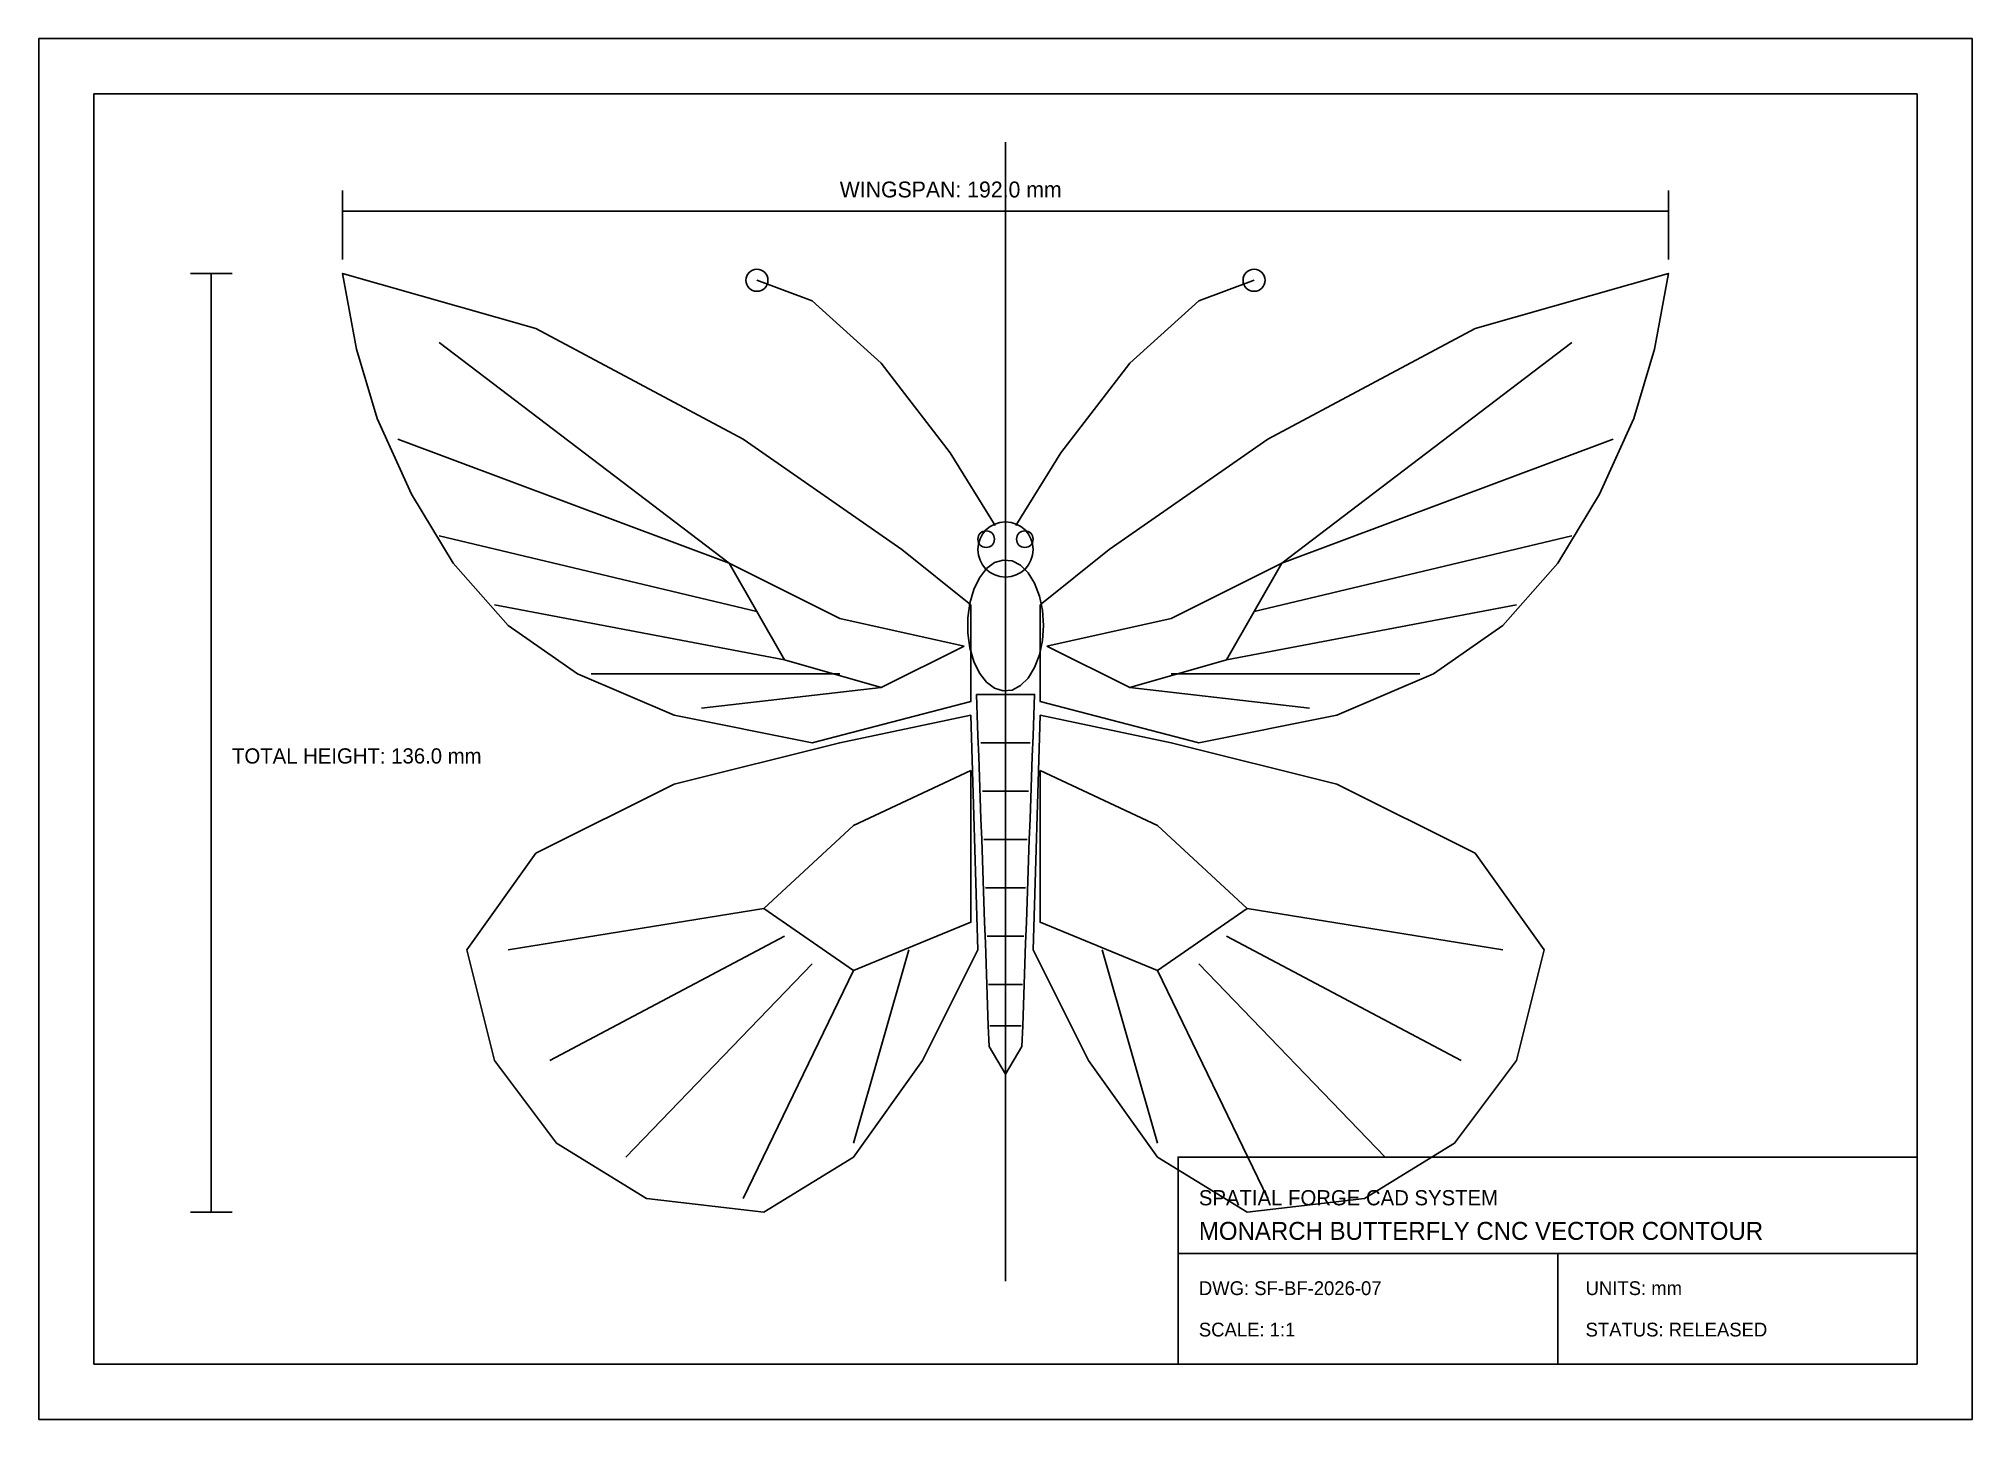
# Model space of a CAD drawing. Header units: millimetres. Extents: x 0 to 280, y 0 to 200.
import ezdxf

# ---------------------------------------------------------------- set-up
doc = ezdxf.new("R2010")
doc.units = ezdxf.units.MM
for name, color, linetype in [('BORDER', 8, 'Continuous'), ('CENTER', 3, 'Continuous'), ('DIMENSIONS', 4, 'Continuous'), ('TEXT', 2, 'Continuous'), ('VISIBLE', 7, 'Continuous')]:
    doc.layers.add(name, color=color, linetype=linetype)

msp = doc.modelspace()

# ---------------------------------------------------------------- linework, layer by layer
at = {"layer": 'BORDER'}
for p, q in [((165, 24), (272, 24)), ((220, 8), (220, 24))]:
    msp.add_line(p, q, dxfattribs=at)
for points in [[(0, 0), (280, 0), (280, 200), (0, 200)], [(8, 8), (272, 8), (272, 192), (8, 192)], [(165, 8), (272, 8), (272, 38), (165, 38)]]:
    msp.add_lwpolyline(points, close=True, dxfattribs=at)
at = {"layer": 'CENTER'}
msp.add_line((140, 20), (140, 185), dxfattribs=at)
at = {"layer": 'DIMENSIONS'}
for p, q in [((44, 168), (44, 178)), ((236, 168), (236, 178)), ((44, 175), (236, 175)), ((22, 166), (28, 166)), ((25, 30), (25, 166)), ((22, 30), (28, 30))]:
    msp.add_line(p, q, dxfattribs=at)
at = {"layer": 'VISIBLE'}
for p, q in [((100, 124), (58, 156)), ((180, 124), (222, 156)), ((100, 124), (52, 142)), ((180, 124), (228, 142)), ((104, 117), (58, 128)), ((176, 117), (222, 128)), ((108, 110), (66, 118)), ((172, 110), (214, 118)), ((116, 108), (80, 108)), ((164, 108), (200, 108)), ((122, 106), (96, 103)), ((158, 106), (184, 103)), ((136.43, 98), (143.57, 98)), ((136.65, 91), (143.35, 91)), ((136.88, 84), (143.12, 84)), ((137.1, 77), (142.9, 77)), ((105, 74), (68, 68)), ((175, 74), (212, 68)), ((108, 70), (74, 52)), ((137.33, 70), (142.67, 70)), ((172, 70), (206, 52)), ((126, 68), (118, 40)), ((154, 68), (162, 40)), ((112, 66), (85, 38)), ((118, 65), (102, 32)), ((162, 65), (178, 32)), ((168, 66), (195, 38)), ((137.56, 63), (142.44, 63)), ((137.75, 57), (142.25, 57))]:
    msp.add_line(p, q, dxfattribs=at)
for points in [[(135, 118), (125, 126), (102, 142), (72, 158), (44, 166), (46, 155), (49, 145), (54, 134), (60, 124), (68, 115), (78, 108), (92, 102), (112, 98), (135, 104)], [(145, 118), (155, 126), (178, 142), (208, 158), (236, 166), (234, 155), (231, 145), (226, 134), (220, 124), (212, 115), (202, 108), (188, 102), (168, 98), (145, 104)], [(134, 112), (116, 116), (100, 124), (108, 110), (122, 106)], [(145.5, 115), (145.35, 117.19), (144.91, 119.26), (144.21, 121.11), (143.28, 122.62), (142.18, 123.72), (140.96, 124.36), (139.68, 124.48), (138.42, 124.1), (137.25, 123.23), (136.23, 121.91), (135.4, 120.22), (134.83, 118.25), (134.54, 116.1), (134.54, 113.9), (134.83, 111.75), (135.4, 109.78), (136.23, 108.09), (137.25, 106.77), (138.42, 105.9), (139.68, 105.52), (140.96, 105.64), (142.18, 106.28), (143.28, 107.38), (144.21, 108.89), (144.91, 110.74), (145.35, 112.81), (145.5, 115)], [(146, 112), (164, 116), (180, 124), (172, 110), (158, 106)], [(135.8, 105), (135.91, 102), (136.01, 99), (136.12, 96), (136.23, 93), (136.33, 90), (136.44, 87), (136.55, 84), (136.66, 81), (136.76, 78), (136.87, 75), (136.98, 72), (137.08, 69), (137.19, 66), (137.3, 63), (137.4, 60), (137.51, 57), (137.62, 54), (140, 50), (140, 50), (142.38, 54), (142.49, 57), (142.6, 60), (142.7, 63), (142.81, 66), (142.92, 69), (143.02, 72), (143.13, 75), (143.24, 78), (143.34, 81), (143.45, 84), (143.56, 87), (143.67, 90), (143.77, 93), (143.88, 96), (143.99, 99), (144.09, 102), (144.2, 105)], [(135, 102), (116, 98), (92, 92), (72, 82), (62, 68), (66, 52), (75, 40), (88, 32), (105, 30), (118, 38), (128, 52), (136, 68)], [(145, 102), (164, 98), (188, 92), (208, 82), (218, 68), (214, 52), (205, 40), (192, 32), (175, 30), (162, 38), (152, 52), (144, 68)], [(135, 94), (118, 86), (105, 74), (118, 65), (135, 72)], [(145, 94), (162, 86), (175, 74), (162, 65), (145, 72)]]:
    msp.add_lwpolyline(points, close=True, dxfattribs=at)
for points in [[(138.5, 129.5), (132, 140), (122, 153), (112, 162), (104, 165)], [(141.5, 129.5), (148, 140), (158, 153), (168, 162), (176, 165)]]:
    msp.add_lwpolyline(points, dxfattribs=at)
for centre, radius in [((104, 165), 1.6), ((176, 165), 1.6), ((140, 126), 4), ((137.2, 127.5), 1.2), ((142.8, 127.5), 1.2)]:
    msp.add_circle(centre, radius, dxfattribs=at)

# ---------------------------------------------------------------- texts
at = {"layer": 'DIMENSIONS'}
for s, height, p in [('WINGSPAN: 192.0 mm', 2.3, (116, 177)), ('TOTAL HEIGHT: 136.0 mm', 2.2, (28, 95)), ('DWG: SF-BF-2026-07', 2, (168, 18)), ('UNITS: mm', 2, (224, 18)), ('SCALE: 1:1', 2, (168, 12))]:
    msp.add_text(s, height=height, dxfattribs=at).set_placement(p)
at = {"layer": 'TEXT'}
for s, height, p in [('SPATIAL FORGE CAD SYSTEM', 2.2, (168, 31)), ('STATUS: RELEASED', 2, (224, 12))]:
    msp.add_text(s, height=height, dxfattribs=at).set_placement(p)
at = {"layer": 'VISIBLE'}
msp.add_text('MONARCH BUTTERFLY CNC VECTOR CONTOUR', height=2.6, dxfattribs=at).set_placement((168, 26))

doc.saveas('drawing.dxf')
